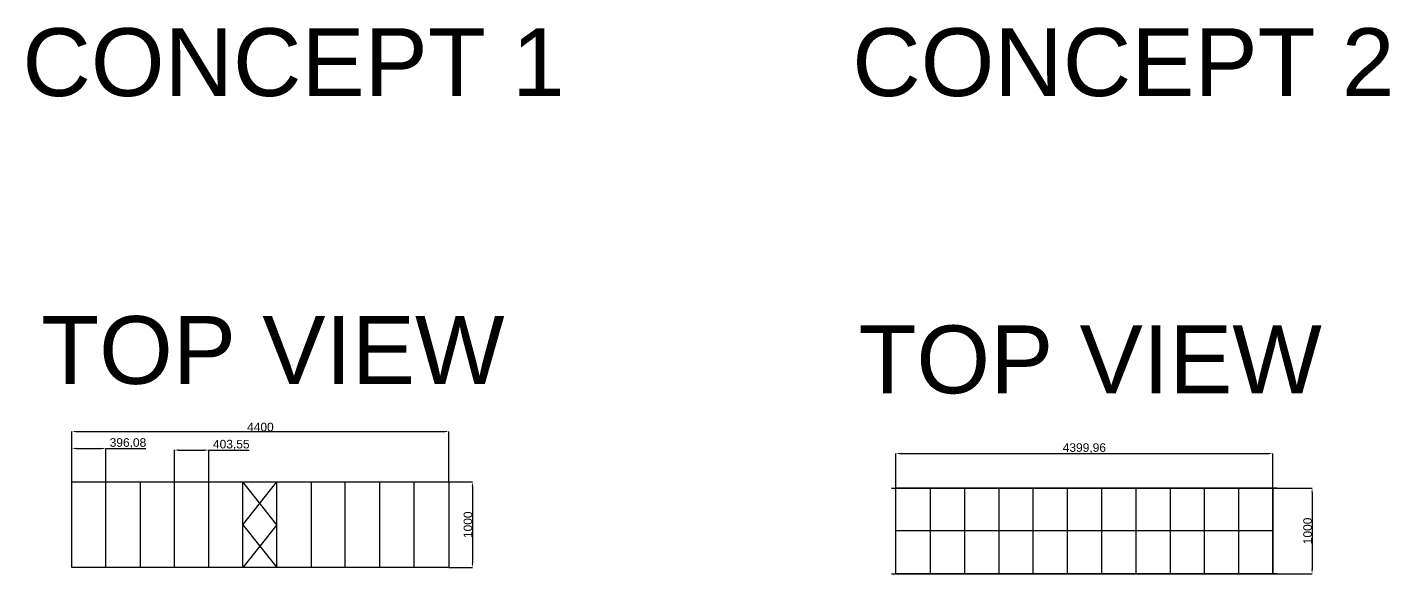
# Model space of a CAD drawing. Header units: metres. Extents: x 8981 to 24885, y 4920 to 21627.
# Drawn here: x 8981 to 24885, y 15247 to 21627 of the extents above; entities that cross this region are included whole.
import ezdxf

# ---------------------------------------------------------------- set-up
doc = ezdxf.new("R2010")
doc.units = ezdxf.units.M
for name, color, linetype in [('beam', 5, 'Continuous'), ('deck', 1, 'Continuous'), ('dimensions', 46, 'Continuous')]:
    doc.layers.add(name, color=color, linetype=linetype)
doc.styles.get("Standard").update_dxf_attribs({"font": 'arial.ttf'})
doc.dimstyles.new('ISO-25', dxfattribs={"dimtxt": 100, "dimasz": 50, "dimexe": 1.25, "dimexo": 0.625, "dimtad": 1, "dimtxsty": 'Standard', "dimcen": 2.5, "dimadec": 0, "dimazin": 0, "dimtfac": 1, "dimtmove": 0, "dimatfit": 3, "dimfxl": 1, "dimarcsym": 0})

# ---------------------------------------------------------------- blocks, each defined once
blk = doc.blocks.new('*D9')
at = {"layer": 'Defpoints', "color": 0, "transparency": 16777216}
for p in [(13902, 16319), (13902, 15319), (14177, 15319)]:
    blk.add_point(p, dxfattribs=at)
at = {"layer": 'dimensions', "color": 0, "lineweight": -2, "transparency": 16777216}
for p, q in [((13902, 16319), (14178, 16319)), ((14177, 16269), (14177, 15369)), ((13902, 15319), (14178, 15319))]:
    blk.add_line(p, q, dxfattribs=at)
at = {"layer": 'dimensions', "color": 0, "transparency": 16777216}
for points in [[(14169, 16269), (14185, 16269), (14177, 16319)], [(14169, 15369), (14185, 15369), (14177, 15319)]]:
    blk.add_solid(points, dxfattribs=at)
at = {"layer": 'dimensions', "color": 0, "transparency": 16777216, "insert": (14125, 15819), "char_height": 100, "attachment_point": 5, "rotation": 90}
blk.add_mtext('1000', dxfattribs=at)
blk = doc.blocks.new('*D10')
at = {"layer": 'Defpoints', "color": 0, "transparency": 16777216}
for p in [(13902, 16908), (9502, 16319), (13902, 16319)]:
    blk.add_point(p, dxfattribs=at)
at = {"layer": 'dimensions', "color": 0, "lineweight": -2, "transparency": 16777216}
for p, q in [((9502, 16320), (9502, 16909)), ((9552, 16908), (13852, 16908)), ((13902, 16320), (13902, 16909))]:
    blk.add_line(p, q, dxfattribs=at)
at = {"layer": 'dimensions', "color": 0, "transparency": 16777216}
for points in [[(9552, 16916), (9552, 16899), (9502, 16908)], [(13852, 16916), (13852, 16899), (13902, 16908)]]:
    blk.add_solid(points, dxfattribs=at)
at = {"layer": 'dimensions', "color": 0, "transparency": 16777216, "insert": (11702, 16959), "char_height": 100, "attachment_point": 5}
blk.add_mtext('4400', dxfattribs=at)
blk = doc.blocks.new('*D11')
at = {"layer": 'Defpoints', "color": 0, "transparency": 16777216}
for p in [(9898, 16710), (9502, 16319), (9898, 16319)]:
    blk.add_point(p, dxfattribs=at)
at = {"layer": 'dimensions', "color": 0, "lineweight": -2, "transparency": 16777216}
for p, q in [((9502, 16320), (9502, 16711)), ((9552, 16710), (9848, 16710)), ((9898, 16320), (9898, 16711)), ((9898, 16710), (10364, 16710))]:
    blk.add_line(p, q, dxfattribs=at)
at = {"layer": 'dimensions', "color": 0, "transparency": 16777216}
for points in [[(9552, 16718), (9552, 16701), (9502, 16710)], [(9848, 16718), (9848, 16701), (9898, 16710)]]:
    blk.add_solid(points, dxfattribs=at)
at = {"layer": 'dimensions', "color": 0, "transparency": 16777216, "insert": (10156, 16770), "char_height": 100, "attachment_point": 5}
blk.add_mtext('396,08', dxfattribs=at)
blk = doc.blocks.new('*D12')
at = {"layer": 'Defpoints', "color": 0, "transparency": 16777216}
for p in [(11101, 16691), (10698, 16319), (11101, 16319)]:
    blk.add_point(p, dxfattribs=at)
at = {"layer": 'dimensions', "color": 0, "lineweight": -2, "transparency": 16777216}
for p, q in [((10698, 16320), (10698, 16692)), ((10748, 16691), (11051, 16691)), ((11101, 16320), (11101, 16692)), ((11101, 16691), (11572, 16691))]:
    blk.add_line(p, q, dxfattribs=at)
at = {"layer": 'dimensions', "color": 0, "transparency": 16777216}
for points in [[(10748, 16699), (10748, 16682), (10698, 16691)], [(11051, 16699), (11051, 16682), (11101, 16691)]]:
    blk.add_solid(points, dxfattribs=at)
at = {"layer": 'dimensions', "color": 0, "transparency": 16777216, "insert": (11362, 16751), "char_height": 100, "attachment_point": 5}
blk.add_mtext('403,55', dxfattribs=at)
blk = doc.blocks.new('*D17')
at = {"layer": 'Defpoints', "color": 0, "transparency": 16777216}
for p in [(23520, 16651), (19120, 16247, 1010), (23520, 16247, 1010)]:
    blk.add_point(p, dxfattribs=at)
at = {"layer": 'dimensions', "color": 0, "lineweight": -2, "transparency": 16777216}
for p, q in [((19120, 16248), (19120, 16652)), ((19170, 16651), (23470, 16651)), ((23520, 16248), (23520, 16652))]:
    blk.add_line(p, q, dxfattribs=at)
at = {"layer": 'dimensions', "color": 0, "transparency": 16777216}
for points in [[(19170, 16659), (19170, 16642), (19120, 16651)], [(23470, 16659), (23470, 16642), (23520, 16651)]]:
    blk.add_solid(points, dxfattribs=at)
at = {"layer": 'dimensions', "color": 0, "transparency": 16777216, "insert": (21320, 16711), "char_height": 100, "attachment_point": 5}
blk.add_mtext('4399,96', dxfattribs=at)
blk = doc.blocks.new('*D18')
at = {"layer": 'Defpoints', "color": 0, "transparency": 16777216}
for p in [(23520, 16247, 1010), (23520, 15247, 1010), (23978, 15247)]:
    blk.add_point(p, dxfattribs=at)
at = {"layer": 'dimensions', "color": 0, "lineweight": -2, "transparency": 16777216}
for p, q in [((23521, 16247), (23979, 16247)), ((23978, 16197), (23978, 15297)), ((23521, 15247), (23979, 15247))]:
    blk.add_line(p, q, dxfattribs=at)
at = {"layer": 'dimensions', "color": 0, "transparency": 16777216}
for points in [[(23970, 16197), (23986, 16197), (23978, 16247)], [(23970, 15297), (23986, 15297), (23978, 15247)]]:
    blk.add_solid(points, dxfattribs=at)
at = {"layer": 'dimensions', "color": 0, "transparency": 16777216, "insert": (23926, 15747), "char_height": 100, "attachment_point": 5, "rotation": 90}
blk.add_mtext('1000', dxfattribs=at)

msp = doc.modelspace()

# ---------------------------------------------------------------- linework, layer by layer
for p, q in [((9501.804, 15319.33), (9501.804, 16319.33)), ((9501.804, 15319.33), (9501.804, 16319.33)), ((9897.884, 15319.33), (9897.884, 16319.33)), ((10301.437, 15319.33), (10301.437, 16319.33)), ((10697.517, 15319.33), (10697.517, 16319.33)), ((11101.071, 15319.33), (11101.071, 16319.33)), ((11497.151, 15319.33), (11497.151, 16319.33)), ((11497.151, 15819.33), (11893.231, 16319.33)), ((11893.231, 15819.33), (11497.151, 16319.33)), ((12296.785, 15319.33), (12296.785, 16319.33)), ((12692.865, 15319.33), (12692.865, 16319.33)), ((13096.419, 15319.33), (13096.419, 16319.33)), ((13498.25, 15319.33), (13498.25, 16319.33)), ((13901.804, 16319.33), (13901.804, 15319.33)), ((23520.215, 15246.992), (23520.215, 16246.992)), ((11497.151, 15819.33), (11893.231, 15319.33)), ((11893.231, 15819.33), (11497.151, 15319.33))]:
    msp.add_line(p, q)
at = {"color": 5}
for p, q in [((11497.151, 15319.33), (11497.151, 16319.33)), ((11893.231, 15319.33), (11893.231, 16319.33)), ((11893.231, 15319.33), (11893.231, 15819.33))]:
    msp.add_line(p, q, dxfattribs=at)
at = {"extrusion": (0, -1, -2.22045e-16)}
for p, q in [((19070.215, 16246.992, -1010), (19170.215, 16246.992, -1010)), ((19070.215, 16246.992, -1010), (19120.215, 16246.992, -960)), ((19070.215, 16246.992, -962), (19170.215, 16246.992, -962)), ((19070.215, 16246.992, -962), (19120.215, 16246.992, -912)), ((19070.215, 16246.992, -914), (19170.215, 16246.992, -914)), ((19070.215, 16246.992, -914), (19120.215, 16246.992, -864)), ((19070.215, 16246.992, -866), (19170.215, 16246.992, -866)), ((19070.215, 16246.992, -866), (19120.215, 16246.992, -816)), ((19070.215, 16246.992, -818), (19170.215, 16246.992, -818)), ((19070.215, 16246.992, -818), (19120.215, 16246.992, -768)), ((19070.215, 16246.992, -770), (19170.215, 16246.992, -770)), ((19070.215, 16246.992, -770), (19120.215, 16246.992, -720)), ((19070.215, 16246.992, -770), (19170.215, 16246.992, -770)), ((19070.215, 16246.992, -770), (19120.215, 16246.992, -720)), ((19070.215, 16246.992, -722), (19170.215, 16246.992, -722)), ((19070.215, 16246.992, -722), (19120.215, 16246.992, -672)), ((19070.215, 16246.992, -674), (19170.215, 16246.992, -674)), ((19070.215, 16246.992, -674), (19120.215, 16246.992, -624)), ((19070.215, 16246.992, -626), (19170.215, 16246.992, -626)), ((19070.215, 16246.992, -626), (19120.215, 16246.992, -576)), ((19070.215, 16246.992, -578), (19170.215, 16246.992, -578)), ((19070.215, 16246.992, -578), (19120.215, 16246.992, -528)), ((19070.215, 16246.992, -530), (19170.215, 16246.992, -530)), ((19070.215, 16246.992, -530), (19120.215, 16246.992, -480)), ((19070.215, 16246.992, -530), (19170.215, 16246.992, -530)), ((19070.215, 16246.992, -530), (19120.215, 16246.992, -480)), ((19070.215, 16246.992, -482), (19170.215, 16246.992, -482)), ((19070.215, 16246.992, -482), (19120.215, 16246.992, -432)), ((19070.215, 16246.992, -434), (19170.215, 16246.992, -434)), ((19070.215, 16246.992, -434), (19120.215, 16246.992, -384)), ((19070.215, 16246.992, -386), (19170.215, 16246.992, -386)), ((19070.215, 16246.992, -386), (19120.215, 16246.992, -336)), ((19070.215, 16246.992, -338), (19170.215, 16246.992, -338)), ((19070.215, 16246.992, -338), (19120.215, 16246.992, -288)), ((19070.215, 16246.992, -290), (19170.215, 16246.992, -290)), ((19070.215, 16246.992, -290), (19120.215, 16246.992, -240)), ((19070.215, 16246.992, -290), (19170.215, 16246.992, -290)), ((19070.215, 16246.992, -290), (19120.215, 16246.992, -240)), ((19070.215, 16246.992, -242), (19170.215, 16246.992, -242)), ((19070.215, 16246.992, -242), (19120.215, 16246.992, -192)), ((19070.215, 16246.992, -194), (19170.215, 16246.992, -194)), ((19070.215, 16246.992, -194), (19120.215, 16246.992, -144)), ((19070.215, 16246.992, -146), (19170.215, 16246.992, -146)), ((19070.215, 16246.992, -146), (19120.215, 16246.992, -96)), ((19070.215, 16246.992, -98), (19170.215, 16246.992, -98)), ((19070.215, 16246.992, -98), (19120.215, 16246.992, -48)), ((19120.215, 16246.992), (19120.215, 16246.992, -960)), ((19170.215, 16246.992, -1010), (19120.215, 16246.992, -960)), ((19170.215, 16246.992, -962), (19120.215, 16246.992, -912)), ((19170.215, 16246.992, -914), (19120.215, 16246.992, -864)), ((19170.215, 16246.992, -866), (19120.215, 16246.992, -816)), ((19170.215, 16246.992, -818), (19120.215, 16246.992, -768)), ((19170.215, 16246.992, -770), (19120.215, 16246.992, -720)), ((19170.215, 16246.992, -770), (19120.215, 16246.992, -720)), ((19170.215, 16246.992, -722), (19120.215, 16246.992, -672)), ((19170.215, 16246.992, -674), (19120.215, 16246.992, -624)), ((19170.215, 16246.992, -626), (19120.215, 16246.992, -576)), ((19170.215, 16246.992, -578), (19120.215, 16246.992, -528)), ((19170.215, 16246.992, -530), (19120.215, 16246.992, -480)), ((19170.215, 16246.992, -530), (19120.215, 16246.992, -480)), ((19170.215, 16246.992, -482), (19120.215, 16246.992, -432)), ((19170.215, 16246.992, -434), (19120.215, 16246.992, -384)), ((19170.215, 16246.992, -386), (19120.215, 16246.992, -336)), ((19170.215, 16246.992, -338), (19120.215, 16246.992, -288)), ((19170.215, 16246.992, -290), (19120.215, 16246.992, -240)), ((19170.215, 16246.992, -290), (19120.215, 16246.992, -240)), ((19170.215, 16246.992, -242), (19120.215, 16246.992, -192)), ((19170.215, 16246.992, -194), (19120.215, 16246.992, -144)), ((19170.215, 16246.992, -146), (19120.215, 16246.992, -96)), ((19170.215, 16246.992, -98), (19120.215, 16246.992, -48)), ((23570.215, 16246.992, -1010), (23470.215, 16246.992, -1010)), ((23470.215, 16246.992, -1010), (23520.215, 16246.992, -960)), ((23570.215, 16246.992, -962), (23470.215, 16246.992, -962)), ((23470.215, 16246.992, -962), (23520.215, 16246.992, -912)), ((23570.215, 16246.992, -914), (23470.215, 16246.992, -914)), ((23470.215, 16246.992, -914), (23520.215, 16246.992, -864)), ((23570.215, 16246.992, -866), (23470.215, 16246.992, -866)), ((23470.215, 16246.992, -866), (23520.215, 16246.992, -816)), ((23570.215, 16246.992, -818), (23470.215, 16246.992, -818)), ((23470.215, 16246.992, -818), (23520.215, 16246.992, -768)), ((23570.215, 16246.992, -770), (23470.215, 16246.992, -770)), ((23470.215, 16246.992, -770), (23520.215, 16246.992, -720)), ((23570.215, 16246.992, -770), (23470.215, 16246.992, -770)), ((23470.215, 16246.992, -770), (23520.215, 16246.992, -720)), ((23570.215, 16246.992, -722), (23470.215, 16246.992, -722)), ((23470.215, 16246.992, -722), (23520.215, 16246.992, -672)), ((23570.215, 16246.992, -674), (23470.215, 16246.992, -674)), ((23470.215, 16246.992, -674), (23520.215, 16246.992, -624)), ((23570.215, 16246.992, -626), (23470.215, 16246.992, -626)), ((23470.215, 16246.992, -626), (23520.215, 16246.992, -576)), ((23570.215, 16246.992, -578), (23470.215, 16246.992, -578)), ((23470.215, 16246.992, -578), (23520.215, 16246.992, -528)), ((23570.215, 16246.992, -530), (23470.215, 16246.992, -530)), ((23470.215, 16246.992, -530), (23520.215, 16246.992, -480)), ((23570.215, 16246.992, -530), (23470.215, 16246.992, -530)), ((23470.215, 16246.992, -530), (23520.215, 16246.992, -480)), ((23570.215, 16246.992, -482), (23470.215, 16246.992, -482)), ((23470.215, 16246.992, -482), (23520.215, 16246.992, -432)), ((23570.215, 16246.992, -434), (23470.215, 16246.992, -434)), ((23470.215, 16246.992, -434), (23520.215, 16246.992, -384)), ((23570.215, 16246.992, -386), (23470.215, 16246.992, -386)), ((23470.215, 16246.992, -386), (23520.215, 16246.992, -336)), ((23570.215, 16246.992, -338), (23470.215, 16246.992, -338)), ((23470.215, 16246.992, -338), (23520.215, 16246.992, -288)), ((23570.215, 16246.992, -290), (23470.215, 16246.992, -290)), ((23470.215, 16246.992, -290), (23520.215, 16246.992, -240)), ((23570.215, 16246.992, -290), (23470.215, 16246.992, -290)), ((23470.215, 16246.992, -290), (23520.215, 16246.992, -240)), ((23570.215, 16246.992, -242), (23470.215, 16246.992, -242)), ((23470.215, 16246.992, -242), (23520.215, 16246.992, -192)), ((23570.215, 16246.992, -194), (23470.215, 16246.992, -194)), ((23470.215, 16246.992, -194), (23520.215, 16246.992, -144)), ((23570.215, 16246.992, -146), (23470.215, 16246.992, -146)), ((23470.215, 16246.992, -146), (23520.215, 16246.992, -96)), ((23570.215, 16246.992, -98), (23470.215, 16246.992, -98)), ((23470.215, 16246.992, -98), (23520.215, 16246.992, -48)), ((23520.215, 16246.992), (23520.215, 16246.992, -960)), ((23520.215, 16246.992), (23520.215, 16246.992, -960)), ((23570.215, 16246.992, -1010), (23520.215, 16246.992, -960)), ((23570.215, 16246.992, -962), (23520.215, 16246.992, -912)), ((23570.215, 16246.992, -914), (23520.215, 16246.992, -864)), ((23570.215, 16246.992, -866), (23520.215, 16246.992, -816)), ((23570.215, 16246.992, -818), (23520.215, 16246.992, -768)), ((23570.215, 16246.992, -770), (23520.215, 16246.992, -720)), ((23570.215, 16246.992, -770), (23520.215, 16246.992, -720)), ((23570.215, 16246.992, -722), (23520.215, 16246.992, -672)), ((23570.215, 16246.992, -674), (23520.215, 16246.992, -624)), ((23570.215, 16246.992, -626), (23520.215, 16246.992, -576)), ((23570.215, 16246.992, -578), (23520.215, 16246.992, -528)), ((23570.215, 16246.992, -530), (23520.215, 16246.992, -480)), ((23570.215, 16246.992, -530), (23520.215, 16246.992, -480)), ((23570.215, 16246.992, -482), (23520.215, 16246.992, -432)), ((23570.215, 16246.992, -434), (23520.215, 16246.992, -384)), ((23570.215, 16246.992, -386), (23520.215, 16246.992, -336)), ((23570.215, 16246.992, -338), (23520.215, 16246.992, -288)), ((23570.215, 16246.992, -290), (23520.215, 16246.992, -240)), ((23570.215, 16246.992, -290), (23520.215, 16246.992, -240)), ((23570.215, 16246.992, -242), (23520.215, 16246.992, -192)), ((23570.215, 16246.992, -194), (23520.215, 16246.992, -144)), ((23570.215, 16246.992, -146), (23520.215, 16246.992, -96)), ((23570.215, 16246.992, -98), (23520.215, 16246.992, -48)), ((19070.215, 15246.992, -1010), (19170.215, 15246.992, -1010)), ((19070.215, 15246.992, -1010), (19120.215, 15246.992, -960)), ((19070.215, 15246.992, -962), (19170.215, 15246.992, -962)), ((19070.215, 15246.992, -962), (19120.215, 15246.992, -912)), ((19070.215, 15246.992, -914), (19170.215, 15246.992, -914)), ((19070.215, 15246.992, -914), (19120.215, 15246.992, -864)), ((19070.215, 15246.992, -866), (19170.215, 15246.992, -866)), ((19070.215, 15246.992, -866), (19120.215, 15246.992, -816)), ((19070.215, 15246.992, -818), (19170.215, 15246.992, -818)), ((19070.215, 15246.992, -818), (19120.215, 15246.992, -768)), ((19070.215, 15246.992, -770), (19170.215, 15246.992, -770)), ((19070.215, 15246.992, -770), (19120.215, 15246.992, -720)), ((19070.215, 15246.992, -770), (19170.215, 15246.992, -770)), ((19070.215, 15246.992, -770), (19120.215, 15246.992, -720)), ((19070.215, 15246.992, -722), (19170.215, 15246.992, -722)), ((19070.215, 15246.992, -722), (19120.215, 15246.992, -672)), ((19070.215, 15246.992, -674), (19170.215, 15246.992, -674)), ((19070.215, 15246.992, -674), (19120.215, 15246.992, -624)), ((19070.215, 15246.992, -626), (19170.215, 15246.992, -626)), ((19070.215, 15246.992, -626), (19120.215, 15246.992, -576)), ((19070.215, 15246.992, -578), (19170.215, 15246.992, -578)), ((19070.215, 15246.992, -578), (19120.215, 15246.992, -528)), ((19070.215, 15246.992, -530), (19170.215, 15246.992, -530)), ((19070.215, 15246.992, -530), (19120.215, 15246.992, -480)), ((19070.215, 15246.992, -530), (19170.215, 15246.992, -530)), ((19070.215, 15246.992, -530), (19120.215, 15246.992, -480)), ((19070.215, 15246.992, -482), (19170.215, 15246.992, -482)), ((19070.215, 15246.992, -482), (19120.215, 15246.992, -432)), ((19070.215, 15246.992, -434), (19170.215, 15246.992, -434)), ((19070.215, 15246.992, -434), (19120.215, 15246.992, -384)), ((19070.215, 15246.992, -386), (19170.215, 15246.992, -386)), ((19070.215, 15246.992, -386), (19120.215, 15246.992, -336)), ((19070.215, 15246.992, -338), (19170.215, 15246.992, -338)), ((19070.215, 15246.992, -338), (19120.215, 15246.992, -288)), ((19070.215, 15246.992, -290), (19170.215, 15246.992, -290)), ((19070.215, 15246.992, -290), (19120.215, 15246.992, -240)), ((19070.215, 15246.992, -290), (19170.215, 15246.992, -290)), ((19070.215, 15246.992, -290), (19120.215, 15246.992, -240)), ((19070.215, 15246.992, -242), (19170.215, 15246.992, -242)), ((19070.215, 15246.992, -242), (19120.215, 15246.992, -192)), ((19070.215, 15246.992, -194), (19170.215, 15246.992, -194)), ((19070.215, 15246.992, -194), (19120.215, 15246.992, -144)), ((19070.215, 15246.992, -146), (19170.215, 15246.992, -146)), ((19070.215, 15246.992, -146), (19120.215, 15246.992, -96)), ((19070.215, 15246.992, -98), (19170.215, 15246.992, -98)), ((19070.215, 15246.992, -98), (19120.215, 15246.992, -48)), ((19120.215, 15246.992), (19120.215, 15246.992, -960)), ((19170.215, 15246.992, -1010), (19120.215, 15246.992, -960)), ((19170.215, 15246.992, -962), (19120.215, 15246.992, -912)), ((19170.215, 15246.992, -914), (19120.215, 15246.992, -864)), ((19170.215, 15246.992, -866), (19120.215, 15246.992, -816)), ((19170.215, 15246.992, -818), (19120.215, 15246.992, -768)), ((19170.215, 15246.992, -770), (19120.215, 15246.992, -720)), ((19170.215, 15246.992, -770), (19120.215, 15246.992, -720)), ((19170.215, 15246.992, -722), (19120.215, 15246.992, -672)), ((19170.215, 15246.992, -674), (19120.215, 15246.992, -624)), ((19170.215, 15246.992, -626), (19120.215, 15246.992, -576)), ((19170.215, 15246.992, -578), (19120.215, 15246.992, -528)), ((19170.215, 15246.992, -530), (19120.215, 15246.992, -480)), ((19170.215, 15246.992, -530), (19120.215, 15246.992, -480)), ((19170.215, 15246.992, -482), (19120.215, 15246.992, -432)), ((19170.215, 15246.992, -434), (19120.215, 15246.992, -384)), ((19170.215, 15246.992, -386), (19120.215, 15246.992, -336)), ((19170.215, 15246.992, -338), (19120.215, 15246.992, -288)), ((19170.215, 15246.992, -290), (19120.215, 15246.992, -240)), ((19170.215, 15246.992, -290), (19120.215, 15246.992, -240)), ((19170.215, 15246.992, -242), (19120.215, 15246.992, -192)), ((19170.215, 15246.992, -194), (19120.215, 15246.992, -144)), ((19170.215, 15246.992, -146), (19120.215, 15246.992, -96)), ((19170.215, 15246.992, -98), (19120.215, 15246.992, -48)), ((23570.215, 15246.992, -1010), (23470.215, 15246.992, -1010)), ((23470.215, 15246.992, -1010), (23520.215, 15246.992, -960)), ((23570.215, 15246.992, -962), (23470.215, 15246.992, -962)), ((23470.215, 15246.992, -962), (23520.215, 15246.992, -912)), ((23570.215, 15246.992, -914), (23470.215, 15246.992, -914)), ((23470.215, 15246.992, -914), (23520.215, 15246.992, -864)), ((23570.215, 15246.992, -866), (23470.215, 15246.992, -866)), ((23470.215, 15246.992, -866), (23520.215, 15246.992, -816)), ((23570.215, 15246.992, -818), (23470.215, 15246.992, -818)), ((23470.215, 15246.992, -818), (23520.215, 15246.992, -768)), ((23570.215, 15246.992, -770), (23470.215, 15246.992, -770)), ((23470.215, 15246.992, -770), (23520.215, 15246.992, -720)), ((23570.215, 15246.992, -770), (23470.215, 15246.992, -770)), ((23470.215, 15246.992, -770), (23520.215, 15246.992, -720)), ((23570.215, 15246.992, -722), (23470.215, 15246.992, -722)), ((23470.215, 15246.992, -722), (23520.215, 15246.992, -672)), ((23570.215, 15246.992, -674), (23470.215, 15246.992, -674)), ((23470.215, 15246.992, -674), (23520.215, 15246.992, -624)), ((23570.215, 15246.992, -626), (23470.215, 15246.992, -626)), ((23470.215, 15246.992, -626), (23520.215, 15246.992, -576)), ((23570.215, 15246.992, -578), (23470.215, 15246.992, -578)), ((23470.215, 15246.992, -578), (23520.215, 15246.992, -528)), ((23570.215, 15246.992, -530), (23470.215, 15246.992, -530)), ((23470.215, 15246.992, -530), (23520.215, 15246.992, -480)), ((23570.215, 15246.992, -530), (23470.215, 15246.992, -530)), ((23470.215, 15246.992, -530), (23520.215, 15246.992, -480)), ((23570.215, 15246.992, -482), (23470.215, 15246.992, -482)), ((23470.215, 15246.992, -482), (23520.215, 15246.992, -432)), ((23570.215, 15246.992, -434), (23470.215, 15246.992, -434)), ((23470.215, 15246.992, -434), (23520.215, 15246.992, -384)), ((23570.215, 15246.992, -386), (23470.215, 15246.992, -386)), ((23470.215, 15246.992, -386), (23520.215, 15246.992, -336)), ((23570.215, 15246.992, -338), (23470.215, 15246.992, -338)), ((23470.215, 15246.992, -338), (23520.215, 15246.992, -288)), ((23570.215, 15246.992, -290), (23470.215, 15246.992, -290)), ((23470.215, 15246.992, -290), (23520.215, 15246.992, -240)), ((23570.215, 15246.992, -290), (23470.215, 15246.992, -290)), ((23470.215, 15246.992, -290), (23520.215, 15246.992, -240)), ((23570.215, 15246.992, -242), (23470.215, 15246.992, -242)), ((23470.215, 15246.992, -242), (23520.215, 15246.992, -192)), ((23570.215, 15246.992, -194), (23470.215, 15246.992, -194)), ((23470.215, 15246.992, -194), (23520.215, 15246.992, -144)), ((23570.215, 15246.992, -146), (23470.215, 15246.992, -146)), ((23470.215, 15246.992, -146), (23520.215, 15246.992, -96)), ((23570.215, 15246.992, -98), (23470.215, 15246.992, -98)), ((23470.215, 15246.992, -98), (23520.215, 15246.992, -48)), ((23520.215, 15246.992), (23520.215, 15246.992, -960)), ((23520.215, 15246.992), (23520.215, 15246.992, -960)), ((23570.215, 15246.992, -1010), (23520.215, 15246.992, -960)), ((23570.215, 15246.992, -962), (23520.215, 15246.992, -912)), ((23570.215, 15246.992, -914), (23520.215, 15246.992, -864)), ((23570.215, 15246.992, -866), (23520.215, 15246.992, -816)), ((23570.215, 15246.992, -818), (23520.215, 15246.992, -768)), ((23570.215, 15246.992, -770), (23520.215, 15246.992, -720)), ((23570.215, 15246.992, -770), (23520.215, 15246.992, -720)), ((23570.215, 15246.992, -722), (23520.215, 15246.992, -672)), ((23570.215, 15246.992, -674), (23520.215, 15246.992, -624)), ((23570.215, 15246.992, -626), (23520.215, 15246.992, -576)), ((23570.215, 15246.992, -578), (23520.215, 15246.992, -528)), ((23570.215, 15246.992, -530), (23520.215, 15246.992, -480)), ((23570.215, 15246.992, -530), (23520.215, 15246.992, -480)), ((23570.215, 15246.992, -482), (23520.215, 15246.992, -432)), ((23570.215, 15246.992, -434), (23520.215, 15246.992, -384)), ((23570.215, 15246.992, -386), (23520.215, 15246.992, -336)), ((23570.215, 15246.992, -338), (23520.215, 15246.992, -288)), ((23570.215, 15246.992, -290), (23520.215, 15246.992, -240)), ((23570.215, 15246.992, -290), (23520.215, 15246.992, -240)), ((23570.215, 15246.992, -242), (23520.215, 15246.992, -192)), ((23570.215, 15246.992, -194), (23520.215, 15246.992, -144)), ((23570.215, 15246.992, -146), (23520.215, 15246.992, -96)), ((23570.215, 15246.992, -98), (23520.215, 15246.992, -48))]:
    msp.add_line(p, q, dxfattribs=at)
at = {"color": 3}
msp.add_line((23520.215, 15746.992), (19120.215, 15746.992), dxfattribs=at)
for points in [[(19520.215, 16246.992), (19520.215, 15246.992)], [(19920.215, 16246.992), (19920.215, 15246.992)], [(20320.215, 16246.992), (20320.215, 15246.992)], [(20720.215, 16246.992), (20720.215, 15246.992)], [(21120.215, 16246.992), (21120.215, 15246.992)], [(21520.215, 16246.992), (21520.215, 15246.992)], [(21920.215, 16246.992), (21920.215, 15246.992)], [(22320.215, 16246.992), (22320.215, 15246.992)], [(22720.215, 16246.992), (22720.215, 15246.992)], [(23120.215, 16246.992), (23120.215, 15246.992)]]:
    msp.add_lwpolyline(points, dxfattribs=at)
at = {"extrusion": (0, -1, -2.22045e-16)}
for centre, radius, start, end in [((20180.65, -955.272, -16246.992), 1060.445, 115.7337665, 180.2554671), ((20282.774, -955.291, -16246.992), 1162.568, 124.7439187, 180.2320761), ((20461.011, -955.332, -16246.992), 1340.805, 134.5607879, 180.1994822), ((20791.578, -955.426, -16246.992), 1671.369, 145.1351496, 180.1568012), ((21501.911, -955.353, -16246.992), 2381.701, 156.3516393, 180.1117828), ((23732.357, -955.223, -16246.992), 4612.144, 168.0469315, 180.0593423), ((21384.946, -3149.176, -16246.992), 3149.841, 91.177547, 135.9718654), ((21314.714, -50188.568, -16246.992), 50188.568, 89.9937208, 92.5060621), ((21317.115, -25185.3, -16246.992), 25185.3, 89.9929484, 95.0042403), ((21306.578, -16669.222, -16246.992), 16669.228, 89.9531288, 97.5367256), ((21319.702, -12694.296, -16246.992), 12694.296, 89.9976876, 99.9777555), ((21274.932, -9788.24, -16246.992), 9788.344, 89.7349366, 102.7167215), ((21275.711, -8206.898, -16246.992), 8207.016, 89.6928815, 105.2268096), ((21304.89, -7270.043, -16246.992), 7270.059, 89.8792279, 107.4878258), ((21255.059, -6120.795, -16246.992), 6121.141, 89.3901095, 110.4118383), ((21284.246, -5634.677, -16246.992), 5634.792, 89.634259, 112.5846574), ((21293.904, -5161.074, -16246.992), 5161.141, 89.707909, 114.9081226), ((21315.051, -4825.819, -16246.992), 4825.822, 89.9386952, 117.0527713), ((21276.563, -4322.664, -16246.992), 4322.884, 89.4214292, 119.9220724), ((21294.834, -4100.72, -16246.992), 4100.799, 89.6453761, 122.0251536), ((21294.912, -3854.354, -16246.992), 3854.437, 89.623874, 124.3471858), ((21294.834, -3643.56, -16246.992), 3643.648, 89.6008941, 126.6428264), ((21314.81, -3519.558, -16246.992), 3519.562, 89.9120077, 128.575253), ((21314.838, -3359.189, -16246.992), 3359.194, 89.9082874, 130.7922628), ((21319.821, -3231.923, -16246.992), 3231.923, 89.993016, 132.8895641), ((21314.826, -3096.51, -16246.992), 3096.515, 89.9002971, 135.1321615), ((20147.401, -973.782, -16246.992), 1027.279, 108.5721265, 179.2313056), ((20139.194, -995.816, -16246.992), 1019.609, 102.4019208, 177.986937), ((21219.819, -2776.009, -16246.992), 2776.009, 89.9918318, 139.1425108), ((21119.218, -2561.257, -16246.992), 2561.257, 89.9777, 141.3043117), ((21017.942, -2355.71, -16246.992), 2355.711, 89.9447182, 143.666858), ((20918.986, -2165.197, -16246.992), 2165.197, 89.9674961, 146.1774777), ((20816.949, -1979.426, -16246.992), 1979.429, 89.9054839, 149.0018615), ((20716.186, -1806.618, -16246.992), 1806.622, 89.8722144, 152.0552987), ((20618.364, -1648.984, -16246.992), 1648.985, 89.9357087, 155.3027774), ((20515.834, -1494.445, -16246.992), 1494.452, 89.8320619, 159.0459163), ((20416.774, -1355.548, -16246.992), 1355.553, 89.8545456, 163.0343343), ((20328.176, -1239.951, -16246.992), 1239.977, 90.367855, 166.951758), ((20258.198, -1153.731, -16246.992), 1154.356, 91.8856242, 170.3385567), ((20192.008, -1075.618, -16246.992), 1078.011, 93.8185826, 173.8431387), ((20139.493, -1013.698, -16246.992), 1020.692, 96.7109322, 176.9842883), ((21255.484, -3149.176, -16246.992), 3149.841, 44.0281346, 88.822453), ((21325.715, -50188.568, -16246.992), 50188.568, 87.4939379, 90.0062792), ((21323.314, -25185.3, -16246.992), 25185.3, 84.9957597, 90.0070516), ((21333.851, -16669.222, -16246.992), 16669.228, 82.4632744, 90.0468712), ((21320.727, -12694.296, -16246.992), 12694.296, 80.0222445, 90.0023124), ((21365.498, -9788.24, -16246.992), 9788.344, 77.2832785, 90.2650634), ((21335.539, -7270.043, -16246.992), 7270.059, 72.5121742, 90.1207721), ((21385.371, -6120.795, -16246.992), 6121.141, 69.5881617, 90.6098905), ((21356.184, -5634.677, -16246.992), 5634.792, 67.4153426, 90.365741), ((21346.526, -5161.074, -16246.992), 5161.141, 65.0918774, 90.292091), ((21325.378, -4825.819, -16246.992), 4825.822, 62.9472287, 90.0613048), ((21363.866, -4322.664, -16246.992), 4322.884, 60.0779276, 90.5785708), ((21345.596, -4100.72, -16246.992), 4100.799, 57.9748464, 90.3546239), ((21345.518, -3854.354, -16246.992), 3854.437, 55.6528142, 90.376126), ((21345.595, -3643.56, -16246.992), 3643.648, 53.3571736, 90.3991059), ((21325.62, -3519.558, -16246.992), 3519.562, 51.424747, 90.0879923), ((21325.592, -3359.189, -16246.992), 3359.194, 49.2077372, 90.0917126), ((21320.609, -3231.923, -16246.992), 3231.923, 47.1104359, 90.006984), ((21325.603, -3096.51, -16246.992), 3096.515, 44.8678385, 90.0997029), ((21364.718, -8206.898, -16246.992), 8207.016, 74.7731904, 90.3071185), ((21420.611, -2776.009, -16246.992), 2776.009, 40.8574892, 90.0081682), ((21521.212, -2561.257, -16246.992), 2561.257, 38.6956883, 90.0223), ((21622.488, -2355.71, -16246.992), 2355.711, 36.333142, 90.0552818), ((21721.443, -2165.197, -16246.992), 2165.197, 33.8225223, 90.0325039), ((21823.48, -1979.426, -16246.992), 1979.429, 30.9981385, 90.0945161), ((21924.244, -1806.618, -16246.992), 1806.622, 27.9447013, 90.1277856), ((22022.065, -1648.984, -16246.992), 1648.985, 24.6972226, 90.0642913), ((22124.595, -1494.445, -16246.992), 1494.452, 20.9540837, 90.1679381), ((22223.656, -1355.548, -16246.992), 1355.553, 16.9656657, 90.1454544), ((22312.254, -1239.951, -16246.992), 1239.977, 13.048242, 89.632145), ((22382.231, -1153.731, -16246.992), 1154.356, 9.6614433, 88.1143758), ((22448.422, -1075.618, -16246.992), 1078.011, 6.1568613, 86.1814174), ((22500.937, -1013.698, -16246.992), 1020.692, 3.0157117, 83.2890678), ((22501.235, -995.816, -16246.992), 1019.609, 2.013063, 77.5980792), ((22493.028, -973.782, -16246.992), 1027.279, 0.7686944, 71.4278735), ((22459.78, -955.272, -16246.992), 1060.445, 359.7445329, 64.2662335), ((22357.656, -955.291, -16246.992), 1162.568, 359.7679239, 55.2560813), ((22179.418, -955.332, -16246.992), 1340.805, 359.8005178, 45.4392121), ((21848.852, -955.426, -16246.992), 1671.369, 359.8431988, 34.8648504), ((21138.519, -955.353, -16246.992), 2381.701, 359.8882172, 23.6483607), ((18908.073, -955.223, -16246.992), 4612.144, 359.9406577, 11.9530685), ((20180.65, -955.272, -15246.992), 1060.445, 115.7337665, 180.2554671), ((20282.774, -955.291, -15246.992), 1162.568, 124.7439187, 180.2320761), ((20461.011, -955.332, -15246.992), 1340.805, 134.5607879, 180.1994822), ((20791.578, -955.426, -15246.992), 1671.369, 145.1351496, 180.1568012), ((21501.911, -955.353, -15246.992), 2381.701, 156.3516393, 180.1117828), ((23732.357, -955.223, -15246.992), 4612.144, 168.0469315, 180.0593423), ((21384.946, -3149.176, -15246.992), 3149.841, 91.177547, 135.9718654), ((21314.714, -50188.568, -15246.992), 50188.568, 89.9937208, 92.5060621), ((21317.115, -25185.3, -15246.992), 25185.3, 89.9929484, 95.0042403), ((21306.578, -16669.222, -15246.992), 16669.228, 89.9531288, 97.5367256), ((21319.702, -12694.296, -15246.992), 12694.296, 89.9976876, 99.9777555), ((21274.932, -9788.24, -15246.992), 9788.344, 89.7349366, 102.7167215), ((21275.711, -8206.898, -15246.992), 8207.016, 89.6928815, 105.2268096), ((21304.89, -7270.043, -15246.992), 7270.059, 89.8792279, 107.4878258), ((21255.059, -6120.795, -15246.992), 6121.141, 89.3901095, 110.4118383), ((21284.246, -5634.677, -15246.992), 5634.792, 89.634259, 112.5846574), ((21293.904, -5161.074, -15246.992), 5161.141, 89.707909, 114.9081226), ((21315.051, -4825.819, -15246.992), 4825.822, 89.9386952, 117.0527713), ((21276.563, -4322.664, -15246.992), 4322.884, 89.4214292, 119.9220724), ((21294.834, -4100.72, -15246.992), 4100.799, 89.6453761, 122.0251536), ((21294.912, -3854.354, -15246.992), 3854.437, 89.623874, 124.3471858), ((21294.834, -3643.56, -15246.992), 3643.648, 89.6008941, 126.6428264), ((21314.81, -3519.558, -15246.992), 3519.562, 89.9120077, 128.575253), ((21314.838, -3359.189, -15246.992), 3359.194, 89.9082874, 130.7922628), ((21319.821, -3231.923, -15246.992), 3231.923, 89.993016, 132.8895641), ((21314.826, -3096.51, -15246.992), 3096.515, 89.9002971, 135.1321615), ((20147.401, -973.782, -15246.992), 1027.279, 108.5721265, 179.2313056), ((20139.194, -995.816, -15246.992), 1019.609, 102.4019208, 177.986937), ((21219.819, -2776.009, -15246.992), 2776.009, 89.9918318, 139.1425108), ((21119.218, -2561.257, -15246.992), 2561.257, 89.9777, 141.3043117), ((21017.942, -2355.71, -15246.992), 2355.711, 89.9447182, 143.666858), ((20918.986, -2165.197, -15246.992), 2165.197, 89.9674961, 146.1774777), ((20816.949, -1979.426, -15246.992), 1979.429, 89.9054839, 149.0018615), ((20716.186, -1806.618, -15246.992), 1806.622, 89.8722144, 152.0552987), ((20618.364, -1648.984, -15246.992), 1648.985, 89.9357087, 155.3027774), ((20515.834, -1494.445, -15246.992), 1494.452, 89.8320619, 159.0459163), ((20416.774, -1355.548, -15246.992), 1355.553, 89.8545456, 163.0343343), ((20328.176, -1239.951, -15246.992), 1239.977, 90.367855, 166.951758), ((20258.198, -1153.731, -15246.992), 1154.356, 91.8856242, 170.3385567), ((20192.008, -1075.618, -15246.992), 1078.011, 93.8185826, 173.8431387), ((20139.493, -1013.698, -15246.992), 1020.692, 96.7109322, 176.9842883), ((21255.484, -3149.176, -15246.992), 3149.841, 44.0281346, 88.822453), ((21325.715, -50188.568, -15246.992), 50188.568, 87.4939379, 90.0062792), ((21323.314, -25185.3, -15246.992), 25185.3, 84.9957597, 90.0070516), ((21333.851, -16669.222, -15246.992), 16669.228, 82.4632744, 90.0468712), ((21320.727, -12694.296, -15246.992), 12694.296, 80.0222445, 90.0023124), ((21365.498, -9788.24, -15246.992), 9788.344, 77.2832785, 90.2650634), ((21335.539, -7270.043, -15246.992), 7270.059, 72.5121742, 90.1207721), ((21385.371, -6120.795, -15246.992), 6121.141, 69.5881617, 90.6098905), ((21356.184, -5634.677, -15246.992), 5634.792, 67.4153426, 90.365741), ((21346.526, -5161.074, -15246.992), 5161.141, 65.0918774, 90.292091), ((21325.378, -4825.819, -15246.992), 4825.822, 62.9472287, 90.0613048), ((21363.866, -4322.664, -15246.992), 4322.884, 60.0779276, 90.5785708), ((21345.596, -4100.72, -15246.992), 4100.799, 57.9748464, 90.3546239), ((21345.518, -3854.354, -15246.992), 3854.437, 55.6528142, 90.376126), ((21345.595, -3643.56, -15246.992), 3643.648, 53.3571736, 90.3991059), ((21325.62, -3519.558, -15246.992), 3519.562, 51.424747, 90.0879923), ((21325.592, -3359.189, -15246.992), 3359.194, 49.2077372, 90.0917126), ((21320.609, -3231.923, -15246.992), 3231.923, 47.1104359, 90.006984), ((21325.603, -3096.51, -15246.992), 3096.515, 44.8678385, 90.0997029), ((21364.718, -8206.898, -15246.992), 8207.016, 74.7731904, 90.3071185), ((21420.611, -2776.009, -15246.992), 2776.009, 40.8574892, 90.0081682), ((21521.212, -2561.257, -15246.992), 2561.257, 38.6956883, 90.0223), ((21622.488, -2355.71, -15246.992), 2355.711, 36.333142, 90.0552818), ((21721.443, -2165.197, -15246.992), 2165.197, 33.8225223, 90.0325039), ((21823.48, -1979.426, -15246.992), 1979.429, 30.9981385, 90.0945161), ((21924.244, -1806.618, -15246.992), 1806.622, 27.9447013, 90.1277856), ((22022.065, -1648.984, -15246.992), 1648.985, 24.6972226, 90.0642913), ((22124.595, -1494.445, -15246.992), 1494.452, 20.9540837, 90.1679381), ((22223.656, -1355.548, -15246.992), 1355.553, 16.9656657, 90.1454544), ((22312.254, -1239.951, -15246.992), 1239.977, 13.048242, 89.632145), ((22382.231, -1153.731, -15246.992), 1154.356, 9.6614433, 88.1143758), ((22448.422, -1075.618, -15246.992), 1078.011, 6.1568613, 86.1814174), ((22500.937, -1013.698, -15246.992), 1020.692, 3.0157117, 83.2890678), ((22501.235, -995.816, -15246.992), 1019.609, 2.013063, 77.5980792), ((22493.028, -973.782, -15246.992), 1027.279, 0.7686944, 71.4278735), ((22459.78, -955.272, -15246.992), 1060.445, 359.7445329, 64.2662335), ((22357.656, -955.291, -15246.992), 1162.568, 359.7679239, 55.2560813), ((22179.418, -955.332, -15246.992), 1340.805, 359.8005178, 45.4392121), ((21848.852, -955.426, -15246.992), 1671.369, 359.8431988, 34.8648504), ((21138.519, -955.353, -15246.992), 2381.701, 359.8882172, 23.6483607), ((18908.073, -955.223, -15246.992), 4612.144, 359.9406577, 11.9530685)]:
    msp.add_arc(centre, radius, start, end, dxfattribs=at)
at = {"layer": 'beam', "color": 5}
for p, q in [((9501.804, 16319.33), (13901.804, 16319.33)), ((13901.804, 15319.33), (9501.804, 15319.33))]:
    msp.add_line(p, q, dxfattribs=at)
at = {"layer": 'deck', "color": 1, "extrusion": (0, -1, -2.22045e-16)}
for p, q in [((19120.215, 16246.992), (23520.215, 16246.992)), ((19120.215, 15246.992), (23520.215, 15246.992))]:
    msp.add_line(p, q, dxfattribs=at)
at = {"layer": 'deck', "color": 1}
msp.add_line((19120.215, 15246.992), (19120.215, 16246.992), dxfattribs=at)
msp.add_lwpolyline([(23520.215, 16246.992), (23520.215, 15246.992)], dxfattribs=at)

# ---------------------------------------------------------------- texts
for s, p in [('CONCEPT 1', (8924.426, 20823.705)), ('CONCEPT 2', (18610.754, 20823.705)), ('TOP VIEW', (9143.74, 17463.41)), ('TOP VIEW', (18683.859, 17353.836))]:
    msp.add_text(s, height=791.7734).set_placement(p)

# ---------------------------------------------------------------- dimensions: what is measured, and where the dimension line sits
at = {"layer": 'dimensions'}
for base, p1, p2, picture, middle in [((13901.804, 16907.512), (9501.804, 16319.33), (13901.804, 16319.33), '*D10', (11701.804, 16959.194)), ((9897.884, 16709.608), (9501.804, 16319.33), (9897.884, 16319.33), '*D11', (10156.149, 16770.328)), ((11101.071, 16690.512), (10697.517, 16319.33), (11101.071, 16319.33), '*D12', (11361.655, 16751.233)), ((23520.176, 16650.752, -1010), (19120.215, 16246.992), (23520.176, 16246.992), '*D17', (21320.195, 16711.473, -1010))]:
    dim = msp.add_linear_dim(base=base, p1=p1, p2=p2, dimstyle='ISO-25', dxfattribs=at)
    dim.commit()
    dim.dimension.update_dxf_attribs({"geometry": picture, "text_midpoint": middle})
for base, p1, p2, picture, middle in [((14176.902, 15319.33), (13901.804, 16319.33), (13901.804, 15319.33), '*D9', (14125.22, 15819.33)), ((23978.047, 15246.992, -1010), (23520.215, 16246.992), (23520.215, 15246.992), '*D18', (23926.365, 15746.992, -1010))]:
    dim = msp.add_linear_dim(base=base, p1=p1, p2=p2, angle=90, dimstyle='ISO-25', dxfattribs=at)
    dim.commit()
    dim.dimension.update_dxf_attribs({"geometry": picture, "text_midpoint": middle})

doc.saveas('drawing.dxf')
